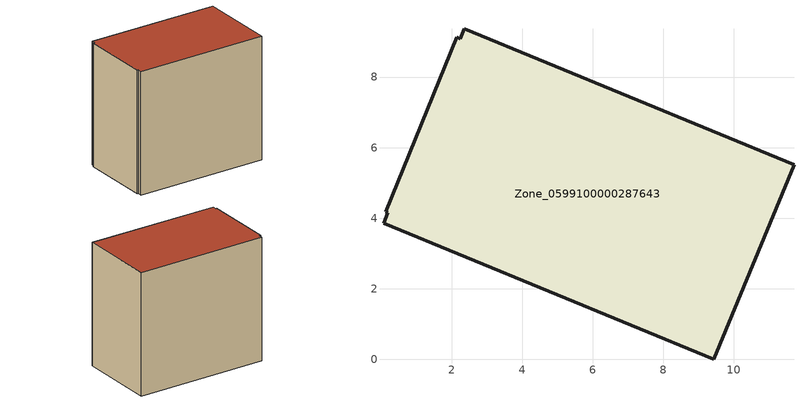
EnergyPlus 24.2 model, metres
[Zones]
Zone_0599100000287643
 floor ground (C_G): 0.12,4.18 2.15,9.13 2.25,9.09 2.36,9.37 11.71,5.51 9.44,0 0.07,3.85 0.19,4.16 z0
 wall outside (C_F): 2.15,9.13 0.12,4.18 0.19,4.16 0.07,3.85 9.44,0 11.71,5.51 2.36,9.37 2.25,9.09 2.15,9.13 z0:9.41
 roof outside (C_R): 2.25,9.09 2.15,9.13 0.12,4.18 0.19,4.16 0.07,3.85 9.44,0 11.71,5.51 2.36,9.37 z9.41
[BUILDING]
Pand.0599100000287643: North Axis=0; Terrain=City; Loads Convergence Tolerance Value=0.04; Temperature Convergence Tolerance Value=0.4; Solar Distribution=FullExterior; Maximum Number of Warmup Days=25; Minimum Number of Warmup Days=1
[Site:Location]
Rotterdam.The.Hague.AP_ZH_NLD Design_Conditions: Latitude=51.96; Longitude=4.45; Time Zone=1; Elevation=-4.5
[SITE:GROUNDTEMPERATURE:BUILDINGSURFACE]
18, 18, 18, 18, 18, 18, 18, 18, 18, 18, 18, 18
[MATERIAL] Thermal Absorptance=0.9; Solar Absorptance=0.7; Visible Absorptance=0.7
Name | Roughness | Thickness | Conductivity | Density | Specific Heat
G.TC.1946 | MediumSmooth | 0.15 | 1 | 540 | 1210
F.TC.1946 | Rough | 0.3 | 0.857143 | 1920 | 840
R.TC.1946 | MediumRough | 0.2 | 0.909091 | 1500 | 1000
[CONSTRUCTION]
C_G: G.TC.1946
C_F: F.TC.1946
C_R: R.TC.1946
[ZONE]
Zone_0599100000287643: Type=1; Multiplier=1; Ceiling Height=Autocalculate; Volume=Autocalculate; Floor Area=autocalculate; Part of Total Floor Area=Yes
[ZONEINFILTRATION:DESIGNFLOWRATE]
Infil_Zone_0599100000287643: Zone or ZoneList or Space or SpaceList=Zone_0599100000287643; Schedule=AlwaysOn; Design Flow Rate Calculation Method=Flow/Area; Flow Rate per Floor Area=0.003; Constant Term Coefficient=1; Temperature Term Coefficient=0; Velocity Term Coefficient=0; Velocity Squared Term Coefficient=0
[HVACTEMPLATE:ZONE:IDEALLOADSAIRSYSTEM]
Zone_0599100000287643: Maximum Heating Supply Air Temperature=50; Minimum Cooling Supply Air Temperature=13; Maximum Heating Supply Air Humidity Ratio=0.0156; Minimum Cooling Supply Air Humidity Ratio=0.0077; Heating Limit=NoLimit; Cooling Limit=NoLimit; Dehumidification Control Type=ConstantSensibleHeatRatio; Cooling Sensible Heat Ratio=0.7; Dehumidification Setpoint=60; Humidification Control Type=None; Humidification Setpoint=30; Outdoor Air Method=None; Outdoor Air Flow Rate per Person=0.00944; Outdoor Air Flow Rate per Zone Floor Area=0; Outdoor Air Flow Rate per Zone=0; Demand Controlled Ventilation Type=None; Outdoor Air Economizer Type=NoEconomizer; Heat Recovery Type=None; Sensible Heat Recovery Effectiveness=0.7; Latent Heat Recovery Effectiveness=0.65
[ZONECONTROL:THERMOSTAT]
ThermostatControl_Zone_0599100000287643: Zone or ZoneList=Zone_0599100000287643; Control Type Schedule=DualSetpointControlType; Control 1=Thermostat_Zone_0599100000287643; Temperature Difference Between Cutout And Setpoint=0
[THERMOSTATSETPOINT:DUALSETPOINT]
Thermostat_Zone_0599100000287643: Heating Setpoint Temperature Schedule=HeatingSetpoint_Zone_0599100000287643; Cooling Setpoint Temperature Schedule=CoolingSetpoint_Zone_0599100000287643
[SCHEDULE:COMPACT]
HeatingSetpoint_Zone_0599100000287643: Through: 12/31, For: AllDays, Until: 24:00, 21
CoolingSetpoint_Zone_0599100000287643: Through: 12/31, For: AllDays, Until: 24:00, 24
DualSetpointControlType: Through: 12/31, For: AllDays, Until: 24:00, 4
AlwaysOn: Through: 12/31, For: AllDays, Until: 24:00, 1
